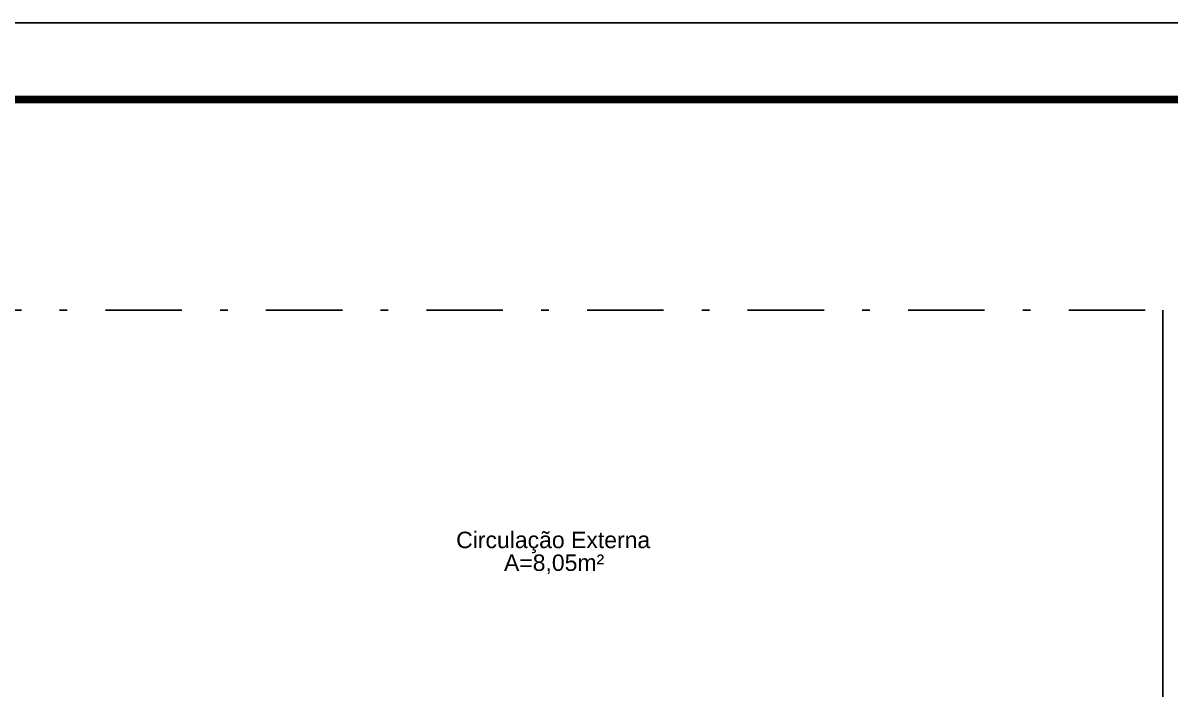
# Model space of a CAD drawing. Header units: millimetres. Extents: x 3040 to 3208, y 298 to 357.
# Drawn here: x 3137.28 to 3152.29, y 348.55 to 357.26 of the extents above; entities that cross this region are included whole.
import ezdxf
from ezdxf.enums import TextEntityAlignment as Align

# ---------------------------------------------------------------- set-up
doc = ezdxf.new("R2010")
doc.units = ezdxf.units.MM
doc.header["$MEASUREMENT"] = 0
doc.linetypes.add('DASHDOT', pattern=[1, 0.5, -0.25, 0, -0.25])
for name, color, linetype in [('-HIDRO', 8, 'CONTINUOUS'), ('PENA 03', 3, 'CONTINUOUS'), ("PRANCHA - PROJETU'S", 7, 'CONTINUOUS'), ('TEXTO', 2, 'CONTINUOUS')]:
    doc.layers.add(name, color=color, linetype=linetype)
doc.styles.add('ARIAL', font='arial.ttf', dxfattribs={"height": 2})

# ---------------------------------------------------------------- blocks, each defined once
blk = doc.blocks.new('eletrico')
at = {"layer": '-HIDRO', "linetype": 'DASHDOT'}
blk.add_line((7.2595, 12.39), (-6.347, 12.39), dxfattribs=at)
at = {"layer": '-HIDRO'}
blk.add_line((5.275, 9.814), (5.275, 12.39), dxfattribs=at)
blk = doc.blocks.new('ADFSGASDFG')
at = {"layer": "PRANCHA - PROJETU'S", "color": 1}
blk.add_lwpolyline([(276.578, 47.946), (360.678, 47.946), (360.678, 107.346), (276.578, 107.346)], close=True, dxfattribs=at)
at = {"layer": "PRANCHA - PROJETU'S", "color": 4, "const_width": 0.1}
blk.add_lwpolyline([(279.078, 106.346), (359.678, 106.346), (359.678, 48.946), (279.078, 48.946)], close=True, dxfattribs=at)

msp = doc.modelspace()

# ---------------------------------------------------------------- block references
at = {"layer": 'PENA 03', "xscale": 2, "yscale": 2, "zscale": 2}
msp.add_blockref('eletrico', (3141.641, 328.73), dxfattribs=at)
at = {"layer": "PRANCHA - PROJETU'S", "color": 1}
msp.add_blockref('ADFSGASDFG', (2847.034, 249.919), dxfattribs=at)

# ---------------------------------------------------------------- texts
at = {"layer": 'TEXTO', "style": 'ARIAL'}
msp.add_text('Circulação Externa', height=0.21511, dxfattribs=at).set_placement((3144.217, 350.504), align=Align.MIDDLE_CENTER)
at = {"layer": 'TEXTO', "color": 251, "style": 'ARIAL'}
msp.add_text('A=8,05m²', height=0.2151, dxfattribs=at).set_placement((3144.229, 350.206), align=Align.MIDDLE_CENTER)

doc.saveas('drawing.dxf')
